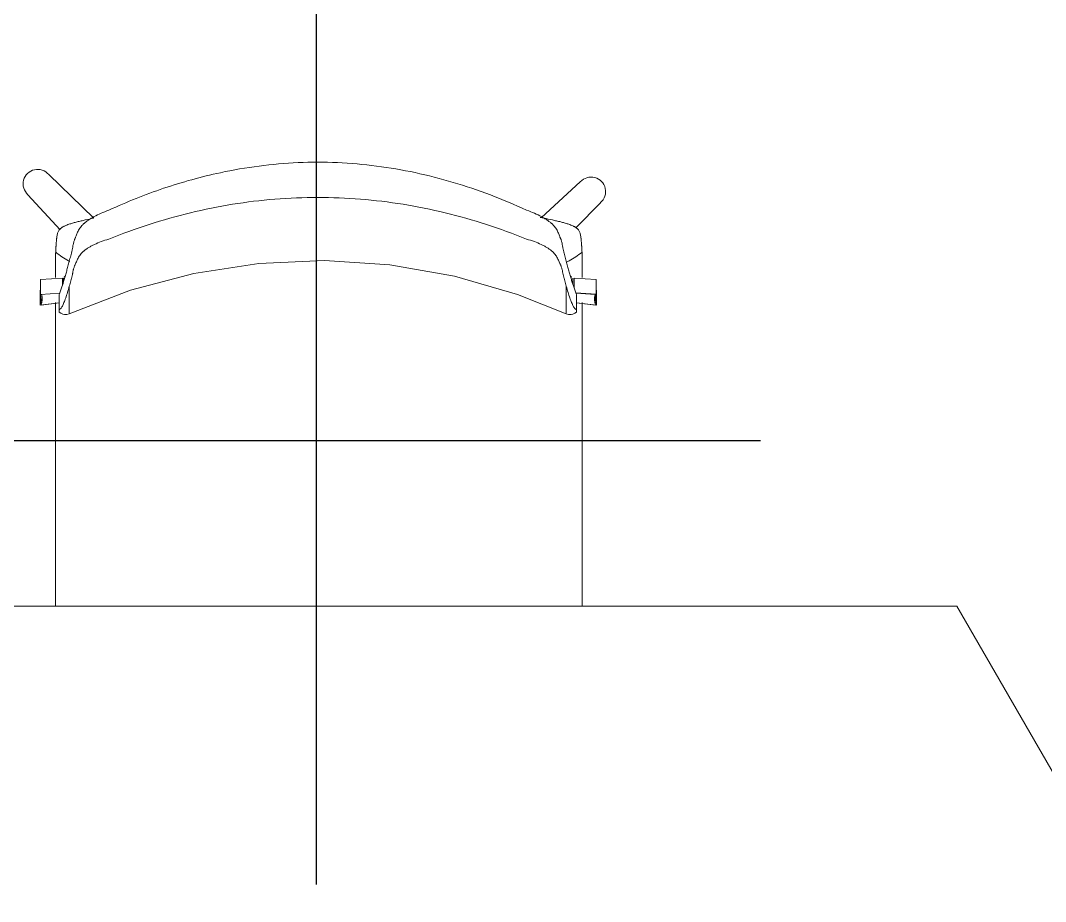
# Model space of a CAD drawing. Header units: millimetres. Extents: x 155920 to 295199, y -4084 to 97293.
# Drawn here: x 167942 to 168865, y 23362 to 24156 of the extents above; entities that cross this region are included whole.
import ezdxf

# ---------------------------------------------------------------- set-up
doc = ezdxf.new("R2010")
doc.units = ezdxf.units.MM
doc.header["$MEASUREMENT"] = 0
doc.layers.add('I-FURN', color=8, linetype='CONTINUOUS', lineweight=9)
doc.layers.add('Social Distancing', color=7, linetype='CONTINUOUS')

msp = doc.modelspace()

# ---------------------------------------------------------------- linework, layer by layer
at = {"layer": 'I-FURN'}
for p, q in [((168008.01, 23978.1), (167967.35, 24017.55)), ((168446.33, 24010.85), (168411.22, 23978.62)), ((167948.64, 23999.33), (167977.62, 23967.79)), ((168442.42, 23969.35), (168464.54, 23992.13)), ((168156.6, 23937.37), (168215.68, 23939.93)), ((168215.68, 23939.93), (168274.69, 23936.09)), ((168098.16, 23928.44), (168156.6, 23937.37)), ((168274.69, 23936.09), (168332.94, 23925.9)), ((167959.93, 23922.84), (167979.84, 23924.2)), ((167959.93, 23909.51), (167959.93, 23922.84)), ((167979.84, 23924.2), (167979.84, 23918.3)), ((167980.79, 23924.23), (167980.79, 23921.22)), ((168041.04, 23913.25), (168098.16, 23928.44)), ((168332.94, 23925.9), (168389.73, 23909.47)), ((168439.72, 23918.3), (168439.72, 23924.2)), ((168440.67, 23924.23), (168460.58, 23922.87)), ((168440.67, 23915.39), (168440.67, 23924.23)), ((168460.58, 23922.87), (168460.58, 23909.54)), ((167959.61, 23913.12), (167959.61, 23899.79)), ((167977.29, 23910.7), (167959.93, 23909.51)), ((167985.9, 23891.98), (168041.04, 23913.25)), ((168460.58, 23909.54), (168442.24, 23910.79)), ((168459.63, 23909.51), (168442.27, 23910.7)), ((168460.91, 23899.82), (168460.91, 23913.15)), ((167959.61, 23899.79), (167976.78, 23901.85)), ((167960.56, 23899.82), (167976.78, 23901.77)), ((167976.78, 23895.62), (167976.78, 23909.25)), ((168389.73, 23909.47), (168433.67, 23891.98)), ((168442.78, 23895.62), (168442.78, 23909.25)), ((168442.78, 23901.99), (168460.91, 23899.82)), ((168442.78, 23901.85), (168459.95, 23899.79)), ((167976.78, 23893.55), (167978.33, 23892.46)), ((167978.33, 23892.46), (167980.07, 23891.73)), ((167980.07, 23891.73), (167981.55, 23891.41)), ((167983.82, 23891.43), (167985.9, 23891.98)), ((168435.74, 23891.43), (168433.67, 23891.98)), ((168439.5, 23891.73), (168438.02, 23891.41)), ((168441.24, 23892.46), (168439.5, 23891.73)), ((168442.78, 23893.55), (168441.24, 23892.46)), ((167981.55, 23891.41), (167983.82, 23891.43)), ((168438.02, 23891.41), (168435.74, 23891.43)), ((168785.52, 23628.55), (167635.54, 23628.53)), ((169360.56, 22632.64), (168785.52, 23628.55))]:
    msp.add_line(p, q, dxfattribs=at)
for centre, start, end in [((167957.39, 24009.06), 40.41756, 228.03379), ((168456.06, 24002.1), 310.39413, 138.01036)]:
    msp.add_arc(centre, 13.09, start, end, dxfattribs=at)
for centre, start_param, end_param in [((167943.11, 23918.52), 5.960696, 6.044337), ((168477.4, 23918.54), 3.380441, 3.464082), ((167943.11, 23905.18), 5.960696, 6.540192), ((167944.07, 23905.21), 5.960696, 6.540192), ((168476.45, 23905.18), 2.884586, 3.464082), ((168477.4, 23905.21), 2.884586, 3.464082)]:
    msp.add_ellipse(centre, major_axis=(17.39, 0), ratio=0.978487, start_param=start_param, end_param=end_param, dxfattribs=at)
for points, knots in [([(168021.64, 23985.35), (168037.71, 23992.83), (168070.56, 24005.99), (168127.48, 24021.78), (168192.01, 24030.28), (168262.97, 24027.12), (168320.77, 24014.63), (168365.49, 23999.49), (168387.21, 23990.34), (168397.92, 23985.35)], [-1, -1, -1, -1, -0.863636, -0.727273, -0.545455, -0.363636, -0.181818, -0.090909, 0, 0, 0, 0]), ([(168397.92, 23959.28), (168385.98, 23964.14), (168361.82, 23972.96), (168312.24, 23987.01), (168248.53, 23997.36), (168171.04, 23997.36), (168107.33, 23987.01), (168057.75, 23972.96), (168033.58, 23964.15), (168021.64, 23959.28)], [-1, -1, -1, -1, -0.9, -0.8, -0.6, -0.4, -0.2, -0.1, 0, 0, 0, 0]), ([(167979.22, 23916.39), (167979.9, 23918.28), (167980.95, 23921.51), (167982.4, 23926.54), (167983.52, 23930.62), (167984.67, 23934.86), (167985.85, 23939.34), (167986.94, 23943.39), (167987.81, 23946.74), (167988.38, 23948.89), (167988.77, 23950.6), (167989.08, 23952.29), (167989.36, 23953.98), (167989.71, 23955.72), (167990.05, 23957.07), (167990.42, 23958.24), (167990.73, 23959.09), (167990.93, 23959.58), (167991.09, 23959.96), (167991.25, 23960.34), (167991.47, 23960.85), (167991.83, 23961.76), (167992.34, 23963.09), (167993.01, 23964.74), (167993.78, 23966.43), (167994.69, 23968.15), (167995.82, 23969.87), (167996.98, 23971.3), (167997.93, 23972.28), (167998.52, 23972.84), (167998.98, 23973.25), (167999.46, 23973.66), (168000.12, 23974.21), (168001.33, 23975.16), (168003.2, 23976.5), (168005.67, 23978.09), (168009.29, 23980.15), (168014.39, 23982.62), (168019.12, 23984.47), (168021.64, 23985.35)], [0, 0, 0, 0, 0.142857, 0.214286, 0.285714, 0.357143, 0.428571, 0.5, 0.535714, 0.571429, 0.589286, 0.607143, 0.642857, 0.660714, 0.678571, 0.696429, 0.705357, 0.709821, 0.714286, 0.71875, 0.723214, 0.732143, 0.75, 0.767857, 0.785714, 0.803571, 0.821429, 0.839286, 0.848214, 0.852679, 0.857143, 0.861607, 0.866071, 0.875, 0.892857, 0.910714, 0.928571, 0.964286, 1, 1, 1, 1]), ([(168397.92, 23985.35), (168400.45, 23984.47), (168405.17, 23982.62), (168410.28, 23980.15), (168413.89, 23978.09), (168416.36, 23976.5), (168418.23, 23975.16), (168419.44, 23974.21), (168420.1, 23973.66), (168420.58, 23973.25), (168421.04, 23972.84), (168421.63, 23972.28), (168422.58, 23971.3), (168423.74, 23969.87), (168424.87, 23968.15), (168425.79, 23966.43), (168426.55, 23964.74), (168427.22, 23963.09), (168427.73, 23961.76), (168428.1, 23960.85), (168428.31, 23960.34), (168428.47, 23959.96), (168428.63, 23959.58), (168428.83, 23959.09), (168429.15, 23958.24), (168429.51, 23957.07), (168429.85, 23955.72), (168430.21, 23953.98), (168430.48, 23952.29), (168430.79, 23950.6), (168431.08, 23949.31), (168431.42, 23948.02), (168431.86, 23946.32), (168432.63, 23943.39), (168433.71, 23939.35), (168434.89, 23934.86), (168436.04, 23930.62), (168437.16, 23926.54), (168438.25, 23922.76), (168439.31, 23919.36), (168440, 23917.33), (168440.35, 23916.39)], [0, 0, 0, 0, 0.035714, 0.071429, 0.089286, 0.107143, 0.125, 0.133929, 0.138393, 0.142857, 0.147321, 0.151786, 0.160714, 0.178571, 0.196429, 0.214286, 0.232143, 0.25, 0.267857, 0.276786, 0.28125, 0.285714, 0.290179, 0.294643, 0.303571, 0.321429, 0.339286, 0.357143, 0.392857, 0.410714, 0.428571, 0.446429, 0.464286, 0.5, 0.571429, 0.642857, 0.714286, 0.785714, 0.857143, 0.928571, 1, 1, 1, 1]), ([(167973.61, 23947.58), (167973.67, 23948.66), (167973.76, 23950.32), (167973.88, 23952.27), (167973.95, 23953.37), (167974, 23954.19), (167974.06, 23954.99), (167974.13, 23956), (167974.23, 23957.22), (167974.34, 23958.45), (167974.44, 23959.34), (167974.49, 23959.85), (167974.54, 23960.25), (167974.59, 23960.64), (167974.66, 23961.15), (167974.79, 23962.03), (167975, 23963.23), (167975.34, 23964.58), (167975.77, 23965.81), (167976.4, 23967.03), (167977.3, 23968.2), (167978.26, 23969.12), (167979.14, 23969.77), (167979.82, 23970.2), (167980.51, 23970.6), (167981.49, 23971.1), (167982.81, 23971.68), (167984.49, 23972.33), (167986.27, 23972.93), (167988, 23973.46), (167989.59, 23973.92), (167991.15, 23974.34), (167992.82, 23974.78), (167994.66, 23975.24), (167997.12, 23975.83), (168001.55, 23976.86), (168005.31, 23977.67), (168007.64, 23978.17)], [0, 0, 0, 0, 0.0625, 0.09375, 0.109375, 0.125, 0.140625, 0.15625, 0.1875, 0.21875, 0.234375, 0.242188, 0.25, 0.257812, 0.265625, 0.28125, 0.3125, 0.34375, 0.375, 0.40625, 0.4375, 0.46875, 0.484375, 0.5, 0.515625, 0.53125, 0.5625, 0.59375, 0.625, 0.65625, 0.6875, 0.71875, 0.75, 0.78125, 0.8125, 0.875, 1, 1, 1, 1]), ([(168413.83, 23978.17), (168416.16, 23977.67), (168419.92, 23976.86), (168424.34, 23975.83), (168426.81, 23975.24), (168428.65, 23974.78), (168430.32, 23974.34), (168431.87, 23973.92), (168433.47, 23973.46), (168435.2, 23972.93), (168436.98, 23972.33), (168438.66, 23971.68), (168439.98, 23971.1), (168440.96, 23970.6), (168441.65, 23970.2), (168442.33, 23969.77), (168443.21, 23969.12), (168444.17, 23968.2), (168445.07, 23967.03), (168445.7, 23965.81), (168446.13, 23964.58), (168446.46, 23963.23), (168446.68, 23962.03), (168446.81, 23961.15), (168446.88, 23960.64), (168446.93, 23960.25), (168446.97, 23959.85), (168447.03, 23959.34), (168447.12, 23958.45), (168447.24, 23957.22), (168447.33, 23956), (168447.41, 23954.99), (168447.46, 23954.19), (168447.52, 23953.37), (168447.59, 23952.27), (168447.71, 23950.32), (168447.8, 23948.66), (168447.86, 23947.58)], [0, 0, 0, 0, 0.125, 0.1875, 0.21875, 0.25, 0.28125, 0.3125, 0.34375, 0.375, 0.40625, 0.4375, 0.46875, 0.484375, 0.5, 0.515625, 0.53125, 0.5625, 0.59375, 0.625, 0.65625, 0.6875, 0.71875, 0.734375, 0.742188, 0.75, 0.757812, 0.765625, 0.78125, 0.8125, 0.84375, 0.859375, 0.875, 0.890625, 0.90625, 0.9375, 1, 1, 1, 1]), ([(168021.64, 23959.28), (168019.16, 23958.58), (168014.51, 23957.07), (168009.45, 23954.96), (168005.86, 23953.16), (168003.4, 23951.74), (168001.53, 23950.52), (168000.32, 23949.65), (167999.66, 23949.14), (167999.17, 23948.76), (167998.7, 23948.38), (167998.11, 23947.85), (167997.14, 23946.91), (167995.95, 23945.52), (167994.77, 23943.82), (167993.79, 23942.1), (167992.97, 23940.42), (167992.25, 23938.78), (167991.7, 23937.49), (167991.32, 23936.62), (167991.11, 23936.14), (167990.94, 23935.79), (167990.78, 23935.44), (167990.58, 23934.99), (167990.27, 23934.23), (167989.91, 23933.19), (167989.6, 23932.03), (167989.29, 23930.54), (167989.06, 23929.09), (167988.79, 23927.61), (167988.51, 23926.44), (167988.19, 23925.24), (167987.76, 23923.64), (167987.01, 23920.85), (167986.35, 23918.49), (167985.9, 23916.93)], [0, 0, 0, 0, 0.0625, 0.125, 0.15625, 0.1875, 0.21875, 0.234375, 0.242188, 0.25, 0.257812, 0.265625, 0.28125, 0.3125, 0.34375, 0.375, 0.40625, 0.4375, 0.46875, 0.484375, 0.492188, 0.5, 0.507812, 0.515625, 0.53125, 0.5625, 0.59375, 0.625, 0.6875, 0.71875, 0.75, 0.78125, 0.8125, 0.875, 1, 1, 1, 1]), ([(168433.67, 23916.93), (168433.22, 23918.49), (168432.55, 23920.85), (168431.8, 23923.64), (168431.38, 23925.24), (168431.05, 23926.44), (168430.77, 23927.61), (168430.5, 23929.09), (168430.27, 23930.54), (168429.96, 23932.03), (168429.65, 23933.19), (168429.3, 23934.23), (168428.98, 23934.99), (168428.78, 23935.44), (168428.62, 23935.79), (168428.46, 23936.14), (168428.24, 23936.62), (168427.86, 23937.49), (168427.31, 23938.78), (168426.6, 23940.42), (168425.77, 23942.1), (168424.79, 23943.82), (168423.61, 23945.52), (168422.42, 23946.91), (168421.45, 23947.85), (168420.86, 23948.38), (168420.39, 23948.76), (168419.91, 23949.14), (168419.24, 23949.65), (168418.03, 23950.52), (168416.17, 23951.74), (168413.7, 23953.16), (168410.11, 23954.96), (168405.06, 23957.07), (168400.4, 23958.58), (168397.92, 23959.28)], [0, 0, 0, 0, 0.125, 0.1875, 0.21875, 0.25, 0.28125, 0.3125, 0.375, 0.40625, 0.4375, 0.46875, 0.484375, 0.492188, 0.5, 0.507812, 0.515625, 0.53125, 0.5625, 0.59375, 0.625, 0.65625, 0.6875, 0.71875, 0.734375, 0.742188, 0.75, 0.757812, 0.765625, 0.78125, 0.8125, 0.84375, 0.875, 0.9375, 1, 1, 1, 1]), ([(167973.61, 23947.58), (167975.49, 23945.99), (167979.29, 23943.15), (167983.55, 23940.6), (167985.9, 23939.42), (167986.26, 23939.24)], [0, 0, 0, 0, 0.02777778, 0.05555556, 0.06066679, 0.06066679, 0.06066679, 0.06066679]), ([(168433.85, 23938.6), (168434.67, 23938.98), (168437.47, 23940.33), (168442.17, 23943.15), (168445.98, 23945.99), (168447.86, 23947.58)], [0.93303317, 0.93303317, 0.93303317, 0.93303317, 0.94444444, 0.97222222, 1, 1, 1, 1]), ([(167985.9, 23892.64), (167985.9, 23892.9), (167985.9, 23893.54), (167985.9, 23895.54), (167985.9, 23899.44), (167985.9, 23906.59), (167985.9, 23913.06), (167985.9, 23916.7)], [0.4444444, 0.4444444, 0.4444444, 0.4444444, 0.5138889, 0.5833333, 0.7222222, 0.8611111, 0.9971507, 0.9971507, 0.9971507, 0.9971507]), ([(168433.67, 23916.93), (168433.67, 23913.92), (168433.67, 23908.55), (168433.67, 23902.16), (168433.67, 23897.42), (168433.67, 23894.77), (168433.67, 23893.34), (168433.67, 23892.84), (168433.67, 23892.64)], [0, 0, 0, 0, 0.1111111, 0.2222222, 0.3333333, 0.4444444, 0.5, 0.5555556, 0.5555556, 0.5555556, 0.5555556]), ([(167973.4, 23628.24), (167973.4, 23628.4), (167973.4, 23631.04), (167973.4, 23636.2), (167973.4, 23643.81), (167973.4, 23651.44), (167973.4, 23661.52), (167973.4, 23674), (167973.4, 23686.45), (167973.4, 23696.49), (167973.4, 23704.12), (167973.4, 23711.76), (167973.4, 23721.84), (167973.4, 23734.35), (167973.4, 23749.31), (167973.4, 23764.49), (167973.4, 23779.62), (167973.4, 23794.51), (167973.4, 23806.95), (167973.4, 23816.99), (167973.4, 23824.61), (167973.4, 23832.19), (167973.4, 23842.09), (167973.4, 23854.33), (167973.4, 23866.69), (167973.4, 23876.8), (167973.4, 23884.53), (167973.4, 23892.34), (167973.4, 23898.18), (167973.4, 23901.45), (167973.4, 23902.15)], [-0.7511307, -0.7511307, -0.7511307, -0.7511307, -0.75, -0.7321429, -0.7142857, -0.6964286, -0.6785714, -0.6428571, -0.6071429, -0.5892857, -0.5714286, -0.5535714, -0.5357143, -0.5, -0.4642857, -0.4285714, -0.3928571, -0.3571429, -0.3214286, -0.3035714, -0.2857143, -0.2678571, -0.25, -0.2142857, -0.1785714, -0.1607143, -0.1428571, -0.125, -0.1071429, -0.1022726, -0.1022726, -0.1022726, -0.1022726]), ([(168448.06, 23902.08), (168448.06, 23901.63), (168448.06, 23896.09), (168448.06, 23885.3), (168448.06, 23869.88), (168448.06, 23854.82), (168448.06, 23842.33), (168448.06, 23832.26), (168448.06, 23824.59), (168448.06, 23816.91), (168448.06, 23806.82), (168448.06, 23794.34), (168448.06, 23781.92), (168448.06, 23771.92), (168448.06, 23764.34), (168448.06, 23756.77), (168448.06, 23746.82), (168448.06, 23734.48), (168448.06, 23722.1), (168448.06, 23712.08), (168448.06, 23704.46), (168448.06, 23696.81), (168448.06, 23686.71), (168448.06, 23674.14), (168448.06, 23659.02), (168448.06, 23643.67), (168448.06, 23633.42), (168448.06, 23628.32), (168448.06, 23628.22)], [-0.896036, -0.896036, -0.896036, -0.896036, -0.8928571, -0.8571429, -0.8214286, -0.7857143, -0.75, -0.7321429, -0.7142857, -0.6964286, -0.6785714, -0.6428571, -0.6071429, -0.5892857, -0.5714286, -0.5535714, -0.5357143, -0.5, -0.4642857, -0.4464286, -0.4285714, -0.4107143, -0.3928571, -0.3571429, -0.3214286, -0.2857143, -0.25, -0.2493139, -0.2493139, -0.2493139, -0.2493139]), ([(167976.78, 23895.62), (167976.78, 23895.06), (167976.78, 23894.24), (167976.78, 23893.58), (167976.78, 23893.48), (167976.78, 23894.11), (167976.78, 23894.89), (167976.78, 23895.26)], [0, 0, 0, 0, 0.125, 0.25, 0.375, 0.5, 0.5828112, 0.5828112, 0.5828112, 0.5828112]), ([(168442.78, 23895.25), (168442.78, 23894.88), (168442.78, 23894.1), (168442.78, 23893.48), (168442.78, 23893.58), (168442.78, 23894.24), (168442.78, 23895.06), (168442.78, 23895.62)], [0.4162183, 0.4162183, 0.4162183, 0.4162183, 0.5, 0.625, 0.75, 0.875, 1, 1, 1, 1])]:
    msp.add_open_spline(points, degree=3, knots=knots, dxfattribs=at)
for points in [[(168413.83, 23978.17), (168412.61, 23978.4), (168411.39, 23978.63), (168410.17, 23978.86)], [(168410.22, 23978.85), (168411.43, 23978.63), (168412.63, 23978.4), (168413.83, 23978.17)], [(167973.4, 23943.74), (167973.44, 23944.38), (167973.5, 23945.66), (167973.57, 23946.94), (167973.61, 23947.58)], [(168447.86, 23947.58), (168447.89, 23946.94), (168447.96, 23945.66), (168448.03, 23944.38), (168448.06, 23943.74)], [(167973.4, 23924.76), (167973.4, 23931.27), (167973.4, 23937.59), (167973.4, 23943.74)], [(168448.06, 23943.74), (168448.06, 23937.62), (168448.06, 23931.33), (168448.06, 23924.82)], [(167982.13, 23925.8), (167981.72, 23925.53), (167981.32, 23925.26), (167980.96, 23925)], [(168438.6, 23925), (168438.23, 23925.26), (168437.85, 23925.53), (168437.45, 23925.8)], [(167985.9, 23916.93), (167985.36, 23914.9), (167984.27, 23911.08), (167982.62, 23906.12), (167981.1, 23901.91), (167979.62, 23898.65), (167978.13, 23896.52), (167977.21, 23895.81), (167976.78, 23895.62)], [(167976.78, 23909.25), (167977.17, 23910.34), (167977.98, 23912.6), (167978.81, 23915.08), (167979.22, 23916.39)], [(168442.78, 23895.62), (168442.35, 23895.81), (168441.44, 23896.52), (168439.94, 23898.65), (168438.47, 23901.91), (168436.94, 23906.12), (168435.29, 23911.08), (168434.2, 23914.9), (168433.67, 23916.93)], [(168440.35, 23916.39), (168440.75, 23915.08), (168441.58, 23912.6), (168442.39, 23910.34), (168442.78, 23909.25)]]:
    msp.add_open_spline(points, degree=3, dxfattribs=at)
at = {"layer": 'Social Distancing'}
for p, q in [((168208.52, 23377.67), (168208.52, 24177.67)), ((168208.52, 23377.67), (168208.52, 24177.67)), ((167808.52, 23777.67), (168608.52, 23777.67)), ((167808.52, 23777.67), (168608.52, 23777.67))]:
    msp.add_line(p, q, dxfattribs=at)
msp.add_circle((168208.52, 23777.67), 1000, dxfattribs=at)
msp.add_circle((168208.52, 23777.67), 1000, dxfattribs=at)

doc.saveas('drawing.dxf')
